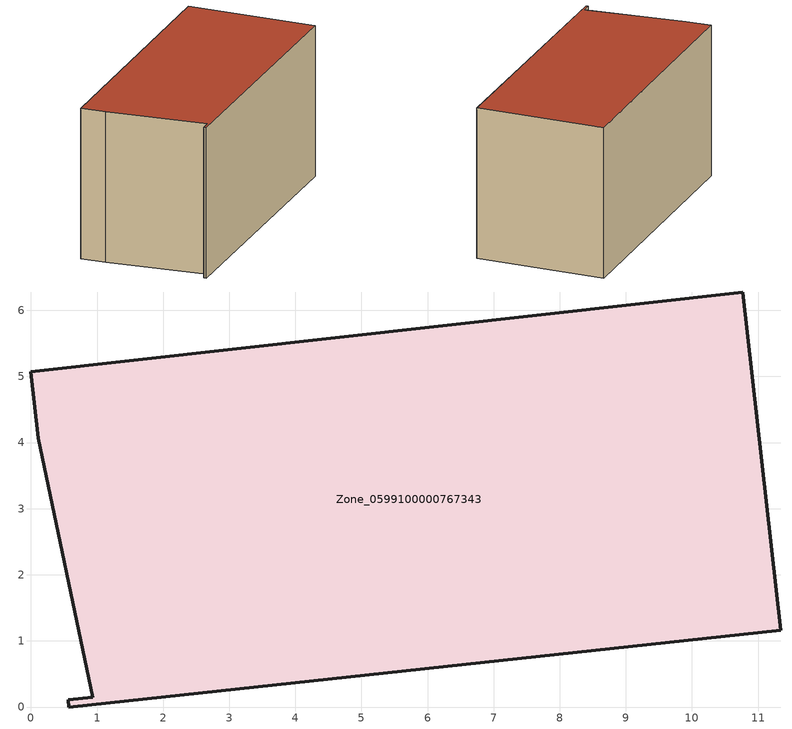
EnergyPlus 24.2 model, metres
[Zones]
Zone_0599100000767343
 floor ground (C_G): 0.56,0.11 0.93,0.15 0.11,4.07 0,5.07 10.77,6.28 11.34,1.16 0.57,0 z0
 wall outside (C_F): 0.11,4.07 0.93,0.15 0.56,0.11 0.57,0 11.34,1.16 10.77,6.28 0,5.07 0.11,4.07 z0:6.13
 roof outside (C_R): 0.93,0.15 0.56,0.11 0.57,0 11.34,1.16 10.77,6.28 0,5.07 0.11,4.07 z6.13
[BUILDING]
Pand.0599100000767343: North Axis=0; Terrain=City; Loads Convergence Tolerance Value=0.04; Temperature Convergence Tolerance Value=0.4; Solar Distribution=FullExterior; Maximum Number of Warmup Days=25; Minimum Number of Warmup Days=1
[Site:Location]
Rotterdam.The.Hague.AP_ZH_NLD Design_Conditions: Latitude=51.96; Longitude=4.45; Time Zone=1; Elevation=-4.5
[SITE:GROUNDTEMPERATURE:BUILDINGSURFACE]
18, 18, 18, 18, 18, 18, 18, 18, 18, 18, 18, 18
[MATERIAL] Thermal Absorptance=0.9; Solar Absorptance=0.7; Visible Absorptance=0.7
Name | Roughness | Thickness | Conductivity | Density | Specific Heat
G.TI.2006-2014 | MediumSmooth | 0.15 | 0.06 | 540 | 1210
F.TI.2006-2014 | Rough | 0.3 | 0.12 | 1920 | 840
R.TI.2006-2014 | MediumRough | 0.2 | 0.08 | 1500 | 1000
[CONSTRUCTION]
C_G: G.TI.2006-2014
C_F: F.TI.2006-2014
C_R: R.TI.2006-2014
[ZONE]
Zone_0599100000767343: Type=1; Multiplier=1; Ceiling Height=Autocalculate; Volume=Autocalculate; Floor Area=autocalculate; Part of Total Floor Area=Yes
[ZONEINFILTRATION:DESIGNFLOWRATE]
Infil_Zone_0599100000767343: Zone or ZoneList or Space or SpaceList=Zone_0599100000767343; Schedule=AlwaysOn; Design Flow Rate Calculation Method=Flow/Area; Flow Rate per Floor Area=0.0015; Constant Term Coefficient=1; Temperature Term Coefficient=0; Velocity Term Coefficient=0; Velocity Squared Term Coefficient=0
[HVACTEMPLATE:ZONE:IDEALLOADSAIRSYSTEM]
Zone_0599100000767343: Maximum Heating Supply Air Temperature=50; Minimum Cooling Supply Air Temperature=13; Maximum Heating Supply Air Humidity Ratio=0.0156; Minimum Cooling Supply Air Humidity Ratio=0.0077; Heating Limit=NoLimit; Cooling Limit=NoLimit; Dehumidification Control Type=ConstantSensibleHeatRatio; Cooling Sensible Heat Ratio=0.7; Dehumidification Setpoint=60; Humidification Control Type=None; Humidification Setpoint=30; Outdoor Air Method=None; Outdoor Air Flow Rate per Person=0.00944; Outdoor Air Flow Rate per Zone Floor Area=0; Outdoor Air Flow Rate per Zone=0; Demand Controlled Ventilation Type=None; Outdoor Air Economizer Type=NoEconomizer; Heat Recovery Type=None; Sensible Heat Recovery Effectiveness=0.7; Latent Heat Recovery Effectiveness=0.65
[ZONECONTROL:THERMOSTAT]
ThermostatControl_Zone_0599100000767343: Zone or ZoneList=Zone_0599100000767343; Control Type Schedule=DualSetpointControlType; Control 1=Thermostat_Zone_0599100000767343; Temperature Difference Between Cutout And Setpoint=0
[THERMOSTATSETPOINT:DUALSETPOINT]
Thermostat_Zone_0599100000767343: Heating Setpoint Temperature Schedule=HeatingSetpoint_Zone_0599100000767343; Cooling Setpoint Temperature Schedule=CoolingSetpoint_Zone_0599100000767343
[SCHEDULE:COMPACT]
HeatingSetpoint_Zone_0599100000767343: Through: 12/31, For: AllDays, Until: 24:00, 21
CoolingSetpoint_Zone_0599100000767343: Through: 12/31, For: AllDays, Until: 24:00, 24
DualSetpointControlType: Through: 12/31, For: AllDays, Until: 24:00, 4
AlwaysOn: Through: 12/31, For: AllDays, Until: 24:00, 1
